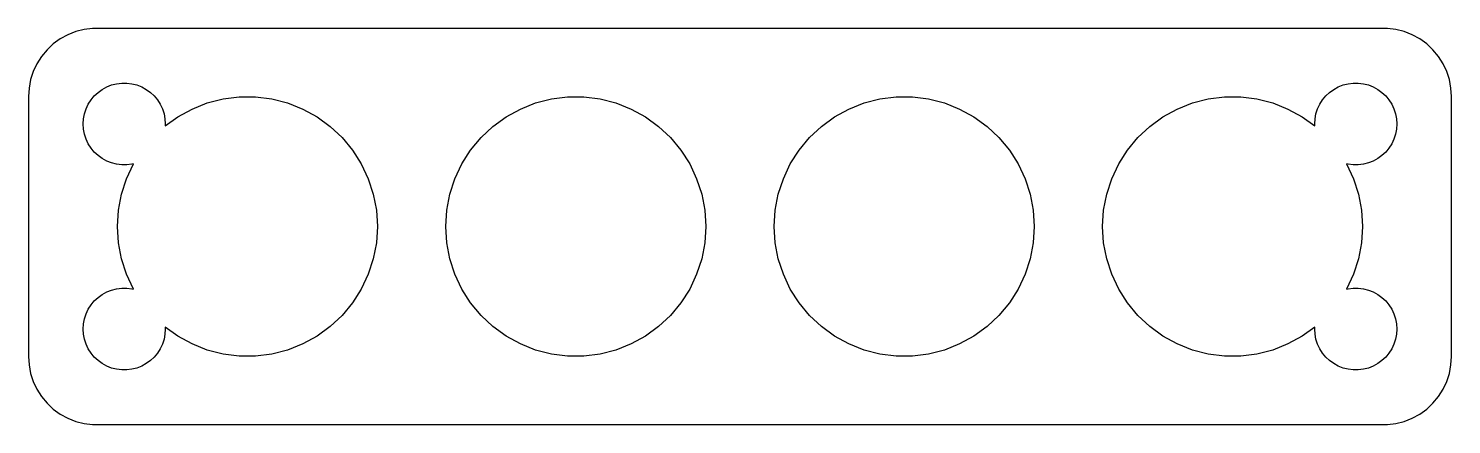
# Model space of a CAD drawing. Header units: metres. Extents: x -52 to 52, y 25 to 53.
import ezdxf

# ---------------------------------------------------------------- set-up
doc = ezdxf.new("R2010")
doc.units = ezdxf.units.M

msp = doc.modelspace()

# ---------------------------------------------------------------- linework, layer by layer
for p, q in [((-48.5451, 53.2553), (-49.1289, 53.0241)), ((-47.9369, 53.4114), (-48.5451, 53.2553)), ((-47.3139, 53.4901), (-47.9369, 53.4114)), ((47.3139, 53.4901), (-47.3139, 53.4901)), ((47.9369, 53.4114), (47.3139, 53.4901)), ((48.5451, 53.2553), (47.9369, 53.4114)), ((49.1289, 53.0241), (48.5451, 53.2553)), ((-50.1871, 52.3526), (-50.6448, 51.9227)), ((-49.6791, 52.7216), (-50.1871, 52.3526)), ((-49.1289, 53.0241), (-49.6791, 52.7216)), ((49.6791, 52.7216), (49.1289, 53.0241)), ((50.1871, 52.3526), (49.6791, 52.7216)), ((50.6448, 51.9227), (50.1871, 52.3526)), ((-51.0451, 51.4389), (-51.3815, 50.9088)), ((-50.6448, 51.9227), (-51.0451, 51.4389)), ((51.0451, 51.4389), (50.6448, 51.9227)), ((51.3815, 50.9088), (51.0451, 51.4389)), ((-51.6489, 50.3406), (-51.8429, 49.7434)), ((-51.3815, 50.9088), (-51.6489, 50.3406)), ((51.6489, 50.3406), (51.3815, 50.9088)), ((51.8429, 49.7434), (51.6489, 50.3406)), ((-51.9606, 49.1267), (-52, 48.5)), ((-51.8429, 49.7434), (-51.9606, 49.1267)), ((-46.9123, 48.8115), (-46.6075, 49.033)), ((-46.6075, 49.033), (-46.2773, 49.2145)), ((-46.2773, 49.2145), (-45.927, 49.3532)), ((-45.927, 49.3532), (-45.5621, 49.4469)), ((-45.5621, 49.4469), (-45.1884, 49.4941)), ((-45.1884, 49.4941), (-44.8116, 49.4941)), ((-44.8116, 49.4941), (-44.4379, 49.4469)), ((-44.4379, 49.4469), (-44.0729, 49.3532)), ((-44.0729, 49.3532), (-43.7227, 49.2145)), ((-43.7227, 49.2145), (-43.3925, 49.033)), ((-43.3925, 49.033), (-43.0877, 48.8115)), ((43.0877, 48.8115), (43.3925, 49.033)), ((43.3925, 49.033), (43.7227, 49.2145)), ((43.7227, 49.2145), (44.0729, 49.3532)), ((44.0729, 49.3532), (44.4379, 49.4469)), ((44.4379, 49.4469), (44.8116, 49.4941)), ((44.8116, 49.4941), (45.1884, 49.4941)), ((45.1884, 49.4941), (45.5621, 49.4469)), ((45.5621, 49.4469), (45.927, 49.3532)), ((45.927, 49.3532), (46.2773, 49.2145)), ((46.2773, 49.2145), (46.6075, 49.033)), ((46.6075, 49.033), (46.9123, 48.8115)), ((51.9606, 49.1267), (51.8429, 49.7434)), ((52, 48.5), (51.9606, 49.1267)), ((-52, 48.5), (-52, 29.5)), ((-47.7893, 47.6044), (-47.6289, 47.9453)), ((-47.6289, 47.9453), (-47.427, 48.2634)), ((-47.427, 48.2634), (-47.1869, 48.5536)), ((-47.1869, 48.5536), (-46.9123, 48.8115)), ((-43.0877, 48.8115), (-42.8131, 48.5536)), ((-42.8131, 48.5536), (-42.5729, 48.2634)), ((-42.5729, 48.2634), (-42.3711, 47.9453)), ((-42.3711, 47.9453), (-42.2107, 47.6044)), ((-40.0449, 47.5959), (-38.9357, 48.035)), ((-38.9357, 48.035), (-37.7801, 48.3317)), ((-37.7801, 48.3317), (-36.5965, 48.4812)), ((-36.5965, 48.4812), (-35.4035, 48.4812)), ((-35.4035, 48.4812), (-34.2199, 48.3317)), ((-34.2199, 48.3317), (-33.0643, 48.035)), ((-33.0643, 48.035), (-31.9551, 47.5959)), ((-16.0449, 47.5959), (-14.9357, 48.035)), ((-14.9357, 48.035), (-13.7801, 48.3317)), ((-13.7801, 48.3317), (-12.5965, 48.4812)), ((-12.5965, 48.4812), (-11.4035, 48.4812)), ((-11.4035, 48.4812), (-10.2199, 48.3317)), ((-10.2199, 48.3317), (-9.06433, 48.035)), ((-9.06433, 48.035), (-7.95509, 47.5959)), ((7.95509, 47.5959), (9.06433, 48.035)), ((9.06433, 48.035), (10.2199, 48.3317)), ((10.2199, 48.3317), (11.4035, 48.4812)), ((11.4035, 48.4812), (12.5965, 48.4812)), ((12.5965, 48.4812), (13.7801, 48.3317)), ((13.7801, 48.3317), (14.9357, 48.035)), ((14.9357, 48.035), (16.0449, 47.5959)), ((31.9551, 47.5959), (33.0643, 48.035)), ((33.0643, 48.035), (34.2199, 48.3317)), ((34.2199, 48.3317), (35.4035, 48.4812)), ((35.4035, 48.4812), (36.5965, 48.4812)), ((36.5965, 48.4812), (37.7801, 48.3317)), ((37.7801, 48.3317), (38.9357, 48.035)), ((38.9357, 48.035), (40.0449, 47.5959)), ((42.2107, 47.6044), (42.3711, 47.9453)), ((42.3711, 47.9453), (42.5729, 48.2634)), ((42.5729, 48.2634), (42.8131, 48.5536)), ((42.8131, 48.5536), (43.0877, 48.8115)), ((46.9123, 48.8115), (47.1869, 48.5536)), ((47.1869, 48.5536), (47.427, 48.2634)), ((47.427, 48.2634), (47.6289, 47.9453)), ((47.6289, 47.9453), (47.7893, 47.6044)), ((52, 29.5), (52, 48.5)), ((-48, 46.5), (-47.9763, 46.876)), ((-47.9763, 46.876), (-47.9057, 47.2461)), ((-47.9057, 47.2461), (-47.7893, 47.6044)), ((-42.2107, 47.6044), (-42.0942, 47.2461)), ((-42.0942, 47.2461), (-42.0237, 46.876)), ((-42.0237, 46.876), (-42, 46.5)), ((-42.0092, 46.3535), (-41.0903, 47.0211)), ((-41.0903, 47.0211), (-40.0449, 47.5959)), ((-31.9551, 47.5959), (-30.9096, 47.0211)), ((-30.9096, 47.0211), (-29.9445, 46.3199)), ((-18.0555, 46.3199), (-17.0903, 47.0211)), ((-17.0903, 47.0211), (-16.0449, 47.5959)), ((-7.95509, 47.5959), (-6.90964, 47.0211)), ((-6.90964, 47.0211), (-5.94446, 46.3199)), ((5.94446, 46.3199), (6.90964, 47.0211)), ((6.90964, 47.0211), (7.95509, 47.5959)), ((16.0449, 47.5959), (17.0903, 47.0211)), ((17.0903, 47.0211), (18.0555, 46.3199)), ((29.9445, 46.3199), (30.9096, 47.0211)), ((30.9096, 47.0211), (31.9551, 47.5959)), ((40.0449, 47.5959), (41.0903, 47.0211)), ((41.0903, 47.0211), (42.0092, 46.3535)), ((42, 46.5), (42.0237, 46.876)), ((42.0237, 46.876), (42.0942, 47.2461)), ((42.0942, 47.2461), (42.2107, 47.6044)), ((47.7893, 47.6044), (47.9057, 47.2461)), ((47.9057, 47.2461), (47.9763, 46.876)), ((47.9763, 46.876), (48, 46.5)), ((-47.9763, 46.124), (-48, 46.5)), ((-47.9057, 45.7539), (-47.9763, 46.124)), ((-42, 46.5), (-42.0092, 46.3535)), ((-29.9445, 46.3199), (-29.0748, 45.5032)), ((-18.9252, 45.5032), (-18.0555, 46.3199)), ((-5.94446, 46.3199), (-5.07478, 45.5032)), ((5.07478, 45.5032), (5.94446, 46.3199)), ((18.0555, 46.3199), (18.9252, 45.5032)), ((29.0748, 45.5032), (29.9445, 46.3199)), ((42.0092, 46.3535), (42, 46.5)), ((47.9763, 46.124), (47.9057, 45.7539)), ((48, 46.5), (47.9763, 46.124)), ((-47.7893, 45.3956), (-47.9057, 45.7539)), ((-47.6289, 45.0547), (-47.7893, 45.3956)), ((-47.427, 44.7366), (-47.6289, 45.0547)), ((-47.1869, 44.4464), (-47.427, 44.7366)), ((-29.0748, 45.5032), (-28.3143, 44.584)), ((-19.6857, 44.584), (-18.9252, 45.5032)), ((-5.07478, 45.5032), (-4.31433, 44.584)), ((4.31433, 44.584), (5.07478, 45.5032)), ((18.9252, 45.5032), (19.6857, 44.584)), ((28.3143, 44.584), (29.0748, 45.5032)), ((47.427, 44.7366), (47.1869, 44.4464)), ((47.6289, 45.0547), (47.427, 44.7366)), ((47.7893, 45.3956), (47.6289, 45.0547)), ((47.9057, 45.7539), (47.7893, 45.3956)), ((-46.9123, 44.1884), (-47.1869, 44.4464)), ((-46.6075, 43.967), (-46.9123, 44.1884)), ((-46.2773, 43.7855), (-46.6075, 43.967)), ((-45.927, 43.6468), (-46.2773, 43.7855)), ((-28.3143, 44.584), (-27.6751, 43.5766)), ((-20.3249, 43.5766), (-19.6857, 44.584)), ((-4.31433, 44.584), (-3.67508, 43.5766)), ((3.67508, 43.5766), (4.31433, 44.584)), ((19.6857, 44.584), (20.3249, 43.5766)), ((27.6751, 43.5766), (28.3143, 44.584)), ((46.2773, 43.7855), (45.927, 43.6468)), ((46.6075, 43.967), (46.2773, 43.7855)), ((46.9123, 44.1884), (46.6075, 43.967)), ((47.1869, 44.4464), (46.9123, 44.1884)), ((-45.5621, 43.5531), (-45.927, 43.6468)), ((-45.1884, 43.5059), (-45.5621, 43.5531)), ((-44.8116, 43.5059), (-45.1884, 43.5059)), ((-44.8329, 42.4972), (-44.3249, 43.5766)), ((-44.4379, 43.5531), (-44.8116, 43.5059)), ((-44.3208, 43.5832), (-44.4379, 43.5531)), ((-44.3249, 43.5766), (-44.3208, 43.5832)), ((-27.6751, 43.5766), (-27.1671, 42.4972)), ((-20.8329, 42.4972), (-20.3249, 43.5766)), ((-3.67508, 43.5766), (-3.16711, 42.4972)), ((3.16711, 42.4972), (3.67508, 43.5766)), ((20.3249, 43.5766), (20.8329, 42.4972)), ((27.1671, 42.4972), (27.6751, 43.5766)), ((44.4379, 43.5531), (44.3208, 43.5832)), ((44.3208, 43.5832), (44.3249, 43.5766)), ((44.3249, 43.5766), (44.8329, 42.4972)), ((44.8116, 43.5059), (44.4379, 43.5531)), ((45.1884, 43.5059), (44.8116, 43.5059)), ((45.5621, 43.5531), (45.1884, 43.5059)), ((45.927, 43.6468), (45.5621, 43.5531)), ((-45.2015, 41.3625), (-44.8329, 42.4972)), ((-27.1671, 42.4972), (-26.7984, 41.3625)), ((-21.2015, 41.3625), (-20.8329, 42.4972)), ((-3.16711, 42.4972), (-2.79845, 41.3625)), ((2.79845, 41.3625), (3.16711, 42.4972)), ((20.8329, 42.4972), (21.2015, 41.3625)), ((26.7984, 41.3625), (27.1671, 42.4972)), ((44.8329, 42.4972), (45.2015, 41.3625)), ((-45.4251, 40.1907), (-45.2015, 41.3625)), ((-26.7984, 41.3625), (-26.5749, 40.1907)), ((-21.4251, 40.1907), (-21.2015, 41.3625)), ((-2.79845, 41.3625), (-2.57491, 40.1907)), ((2.57491, 40.1907), (2.79845, 41.3625)), ((21.2015, 41.3625), (21.4251, 40.1907)), ((26.5749, 40.1907), (26.7984, 41.3625)), ((45.2015, 41.3625), (45.4251, 40.1907)), ((-45.5, 39), (-45.4251, 40.1907)), ((-26.5749, 40.1907), (-26.5, 39)), ((-21.5, 39), (-21.4251, 40.1907)), ((-2.57491, 40.1907), (-2.5, 39)), ((2.5, 39), (2.57491, 40.1907)), ((21.4251, 40.1907), (21.5, 39)), ((26.5, 39), (26.5749, 40.1907)), ((45.4251, 40.1907), (45.5, 39)), ((-45.4251, 37.8093), (-45.5, 39)), ((-26.5, 39), (-26.5749, 37.8093)), ((-21.4251, 37.8093), (-21.5, 39)), ((-2.5, 39), (-2.57491, 37.8093)), ((2.57491, 37.8093), (2.5, 39)), ((21.5, 39), (21.4251, 37.8093)), ((26.5749, 37.8093), (26.5, 39)), ((45.5, 39), (45.4251, 37.8093)), ((-45.2015, 36.6375), (-45.4251, 37.8093)), ((-26.5749, 37.8093), (-26.7984, 36.6375)), ((-21.2015, 36.6375), (-21.4251, 37.8093)), ((-2.57491, 37.8093), (-2.79845, 36.6375)), ((2.79845, 36.6375), (2.57491, 37.8093)), ((21.4251, 37.8093), (21.2015, 36.6375)), ((26.7984, 36.6375), (26.5749, 37.8093)), ((45.4251, 37.8093), (45.2015, 36.6375)), ((-44.8329, 35.5028), (-45.2015, 36.6375)), ((-26.7984, 36.6375), (-27.1671, 35.5028)), ((-20.8329, 35.5028), (-21.2015, 36.6375)), ((-2.79845, 36.6375), (-3.16711, 35.5028)), ((3.16711, 35.5028), (2.79845, 36.6375)), ((21.2015, 36.6375), (20.8329, 35.5028)), ((27.1671, 35.5028), (26.7984, 36.6375)), ((45.2015, 36.6375), (44.8329, 35.5028)), ((-44.3249, 34.4234), (-44.8329, 35.5028)), ((-27.1671, 35.5028), (-27.6751, 34.4234)), ((-20.3249, 34.4234), (-20.8329, 35.5028)), ((-3.16711, 35.5028), (-3.67508, 34.4234)), ((3.67508, 34.4234), (3.16711, 35.5028)), ((20.8329, 35.5028), (20.3249, 34.4234)), ((27.6751, 34.4234), (27.1671, 35.5028)), ((44.8329, 35.5028), (44.3249, 34.4234)), ((-46.2773, 34.2145), (-45.927, 34.3532)), ((-45.927, 34.3532), (-45.5621, 34.4469)), ((-45.5621, 34.4469), (-45.1884, 34.4941)), ((-45.1884, 34.4941), (-44.8116, 34.4941)), ((-44.8116, 34.4941), (-44.4379, 34.4469)), ((-44.4379, 34.4469), (-44.3208, 34.4168)), ((-44.3208, 34.4168), (-44.3249, 34.4234)), ((-27.6751, 34.4234), (-28.3143, 33.416)), ((-19.6857, 33.416), (-20.3249, 34.4234)), ((-3.67508, 34.4234), (-4.31433, 33.416)), ((4.31433, 33.416), (3.67508, 34.4234)), ((20.3249, 34.4234), (19.6857, 33.416)), ((28.3143, 33.416), (27.6751, 34.4234)), ((44.3208, 34.4168), (44.4379, 34.4469)), ((44.3249, 34.4234), (44.3208, 34.4168)), ((44.4379, 34.4469), (44.8116, 34.4941)), ((44.8116, 34.4941), (45.1884, 34.4941)), ((45.1884, 34.4941), (45.5621, 34.4469)), ((45.5621, 34.4469), (45.927, 34.3532)), ((45.927, 34.3532), (46.2773, 34.2145)), ((-47.427, 33.2634), (-47.1869, 33.5536)), ((-47.1869, 33.5536), (-46.9123, 33.8116)), ((-46.9123, 33.8116), (-46.6075, 34.033)), ((-46.6075, 34.033), (-46.2773, 34.2145)), ((-28.3143, 33.416), (-29.0748, 32.4968)), ((-18.9252, 32.4968), (-19.6857, 33.416)), ((-4.31433, 33.416), (-5.07478, 32.4968)), ((5.07478, 32.4968), (4.31433, 33.416)), ((19.6857, 33.416), (18.9252, 32.4968)), ((29.0748, 32.4968), (28.3143, 33.416)), ((46.2773, 34.2145), (46.6075, 34.033)), ((46.6075, 34.033), (46.9123, 33.8116)), ((46.9123, 33.8116), (47.1869, 33.5536)), ((47.1869, 33.5536), (47.427, 33.2634)), ((-47.9763, 31.876), (-47.9057, 32.2461)), ((-47.9057, 32.2461), (-47.7893, 32.6044)), ((-47.7893, 32.6044), (-47.6289, 32.9453)), ((-47.6289, 32.9453), (-47.427, 33.2634)), ((-29.0748, 32.4968), (-29.9445, 31.6801)), ((-18.0555, 31.6801), (-18.9252, 32.4968)), ((-5.07478, 32.4968), (-5.94446, 31.6801)), ((5.94446, 31.6801), (5.07478, 32.4968)), ((18.9252, 32.4968), (18.0555, 31.6801)), ((29.9445, 31.6801), (29.0748, 32.4968)), ((47.427, 33.2634), (47.6289, 32.9453)), ((47.6289, 32.9453), (47.7893, 32.6044)), ((47.7893, 32.6044), (47.9057, 32.2461)), ((47.9057, 32.2461), (47.9763, 31.876)), ((-48, 31.5), (-47.9763, 31.876)), ((-47.9763, 31.124), (-48, 31.5)), ((-42, 31.5), (-42.0237, 31.124)), ((-41.0903, 30.9789), (-42.0092, 31.6465)), ((-42.0092, 31.6465), (-42, 31.5)), ((-29.9445, 31.6801), (-30.9096, 30.9789)), ((-17.0903, 30.9789), (-18.0555, 31.6801)), ((-5.94446, 31.6801), (-6.90964, 30.9789)), ((6.90964, 30.9789), (5.94446, 31.6801)), ((18.0555, 31.6801), (17.0903, 30.9789)), ((30.9096, 30.9789), (29.9445, 31.6801)), ((42.0092, 31.6465), (41.0903, 30.9789)), ((42, 31.5), (42.0092, 31.6465)), ((42.0237, 31.124), (42, 31.5)), ((47.9763, 31.876), (48, 31.5)), ((48, 31.5), (47.9763, 31.124)), ((-47.9057, 30.7539), (-47.9763, 31.124)), ((-47.7893, 30.3956), (-47.9057, 30.7539)), ((-47.6289, 30.0547), (-47.7893, 30.3956)), ((-42.2107, 30.3956), (-42.3711, 30.0547)), ((-42.0942, 30.7539), (-42.2107, 30.3956)), ((-42.0237, 31.124), (-42.0942, 30.7539)), ((-40.0449, 30.4041), (-41.0903, 30.9789)), ((-38.9357, 29.965), (-40.0449, 30.4041)), ((-31.9551, 30.4041), (-33.0643, 29.965)), ((-30.9096, 30.9789), (-31.9551, 30.4041)), ((-16.0449, 30.4041), (-17.0903, 30.9789)), ((-14.9357, 29.965), (-16.0449, 30.4041)), ((-7.95509, 30.4041), (-9.06433, 29.965)), ((-6.90964, 30.9789), (-7.95509, 30.4041)), ((7.95509, 30.4041), (6.90964, 30.9789)), ((9.06433, 29.965), (7.95509, 30.4041)), ((16.0449, 30.4041), (14.9357, 29.965)), ((17.0903, 30.9789), (16.0449, 30.4041)), ((31.9551, 30.4041), (30.9096, 30.9789)), ((33.0643, 29.965), (31.9551, 30.4041)), ((40.0449, 30.4041), (38.9357, 29.965)), ((41.0903, 30.9789), (40.0449, 30.4041)), ((42.0942, 30.7539), (42.0237, 31.124)), ((42.2107, 30.3956), (42.0942, 30.7539)), ((42.3711, 30.0547), (42.2107, 30.3956)), ((47.7893, 30.3956), (47.6289, 30.0547)), ((47.9057, 30.7539), (47.7893, 30.3956)), ((47.9763, 31.124), (47.9057, 30.7539)), ((-52, 29.5), (-51.9606, 28.8733)), ((-47.427, 29.7366), (-47.6289, 30.0547)), ((-47.1869, 29.4464), (-47.427, 29.7366)), ((-46.9123, 29.1885), (-47.1869, 29.4464)), ((-46.6075, 28.967), (-46.9123, 29.1885)), ((-43.0877, 29.1885), (-43.3925, 28.967)), ((-42.8131, 29.4464), (-43.0877, 29.1885)), ((-42.5729, 29.7366), (-42.8131, 29.4464)), ((-42.3711, 30.0547), (-42.5729, 29.7366)), ((-37.7801, 29.6683), (-38.9357, 29.965)), ((-36.5965, 29.5188), (-37.7801, 29.6683)), ((-35.4035, 29.5188), (-36.5965, 29.5188)), ((-34.2199, 29.6683), (-35.4035, 29.5188)), ((-33.0643, 29.965), (-34.2199, 29.6683)), ((-13.7801, 29.6683), (-14.9357, 29.965)), ((-12.5965, 29.5188), (-13.7801, 29.6683)), ((-11.4035, 29.5188), (-12.5965, 29.5188)), ((-10.2199, 29.6683), (-11.4035, 29.5188)), ((-9.06433, 29.965), (-10.2199, 29.6683)), ((10.2199, 29.6683), (9.06433, 29.965)), ((11.4035, 29.5188), (10.2199, 29.6683)), ((12.5965, 29.5188), (11.4035, 29.5188)), ((13.7801, 29.6683), (12.5965, 29.5188)), ((14.9357, 29.965), (13.7801, 29.6683)), ((34.2199, 29.6683), (33.0643, 29.965)), ((35.4035, 29.5188), (34.2199, 29.6683)), ((36.5965, 29.5188), (35.4035, 29.5188)), ((37.7801, 29.6683), (36.5965, 29.5188)), ((38.9357, 29.965), (37.7801, 29.6683)), ((42.5729, 29.7366), (42.3711, 30.0547)), ((42.8131, 29.4464), (42.5729, 29.7366)), ((43.0877, 29.1885), (42.8131, 29.4464)), ((43.3925, 28.967), (43.0877, 29.1885)), ((46.9123, 29.1885), (46.6075, 28.967)), ((47.1869, 29.4464), (46.9123, 29.1885)), ((47.427, 29.7366), (47.1869, 29.4464)), ((47.6289, 30.0547), (47.427, 29.7366)), ((51.9606, 28.8733), (52, 29.5)), ((-51.9606, 28.8733), (-51.8429, 28.2566)), ((-51.8429, 28.2566), (-51.6489, 27.6594)), ((-46.2773, 28.7855), (-46.6075, 28.967)), ((-45.927, 28.6468), (-46.2773, 28.7855)), ((-45.5621, 28.5531), (-45.927, 28.6468)), ((-45.1884, 28.5059), (-45.5621, 28.5531)), ((-44.8116, 28.5059), (-45.1884, 28.5059)), ((-44.4379, 28.5531), (-44.8116, 28.5059)), ((-44.0729, 28.6468), (-44.4379, 28.5531)), ((-43.7227, 28.7855), (-44.0729, 28.6468)), ((-43.3925, 28.967), (-43.7227, 28.7855)), ((43.7227, 28.7855), (43.3925, 28.967)), ((44.0729, 28.6468), (43.7227, 28.7855)), ((44.4379, 28.5531), (44.0729, 28.6468)), ((44.8116, 28.5059), (44.4379, 28.5531)), ((45.1884, 28.5059), (44.8116, 28.5059)), ((45.5621, 28.5531), (45.1884, 28.5059)), ((45.927, 28.6468), (45.5621, 28.5531)), ((46.2773, 28.7855), (45.927, 28.6468)), ((46.6075, 28.967), (46.2773, 28.7855)), ((51.6489, 27.6594), (51.8429, 28.2566)), ((51.8429, 28.2566), (51.9606, 28.8733)), ((-51.6489, 27.6594), (-51.3815, 27.0912)), ((-51.3815, 27.0912), (-51.0451, 26.5611)), ((51.0451, 26.5611), (51.3815, 27.0912)), ((51.3815, 27.0912), (51.6489, 27.6594)), ((-51.0451, 26.5611), (-50.6448, 26.0773)), ((-50.6448, 26.0773), (-50.1871, 25.6474)), ((50.1871, 25.6474), (50.6448, 26.0773)), ((50.6448, 26.0773), (51.0451, 26.5611)), ((-50.1871, 25.6474), (-49.6791, 25.2784)), ((-49.6791, 25.2784), (-49.1289, 24.9759)), ((-49.1289, 24.9759), (-48.5451, 24.7447)), ((48.5451, 24.7447), (49.1289, 24.9759)), ((49.1289, 24.9759), (49.6791, 25.2784)), ((49.6791, 25.2784), (50.1871, 25.6474)), ((-48.5451, 24.7447), (-47.9369, 24.5886)), ((-47.9369, 24.5886), (-47.3139, 24.5099)), ((-47.3139, 24.5099), (47.3139, 24.5099)), ((47.3139, 24.5099), (47.9369, 24.5886)), ((47.9369, 24.5886), (48.5451, 24.7447))]:
    msp.add_line(p, q)

doc.saveas('drawing.dxf')
